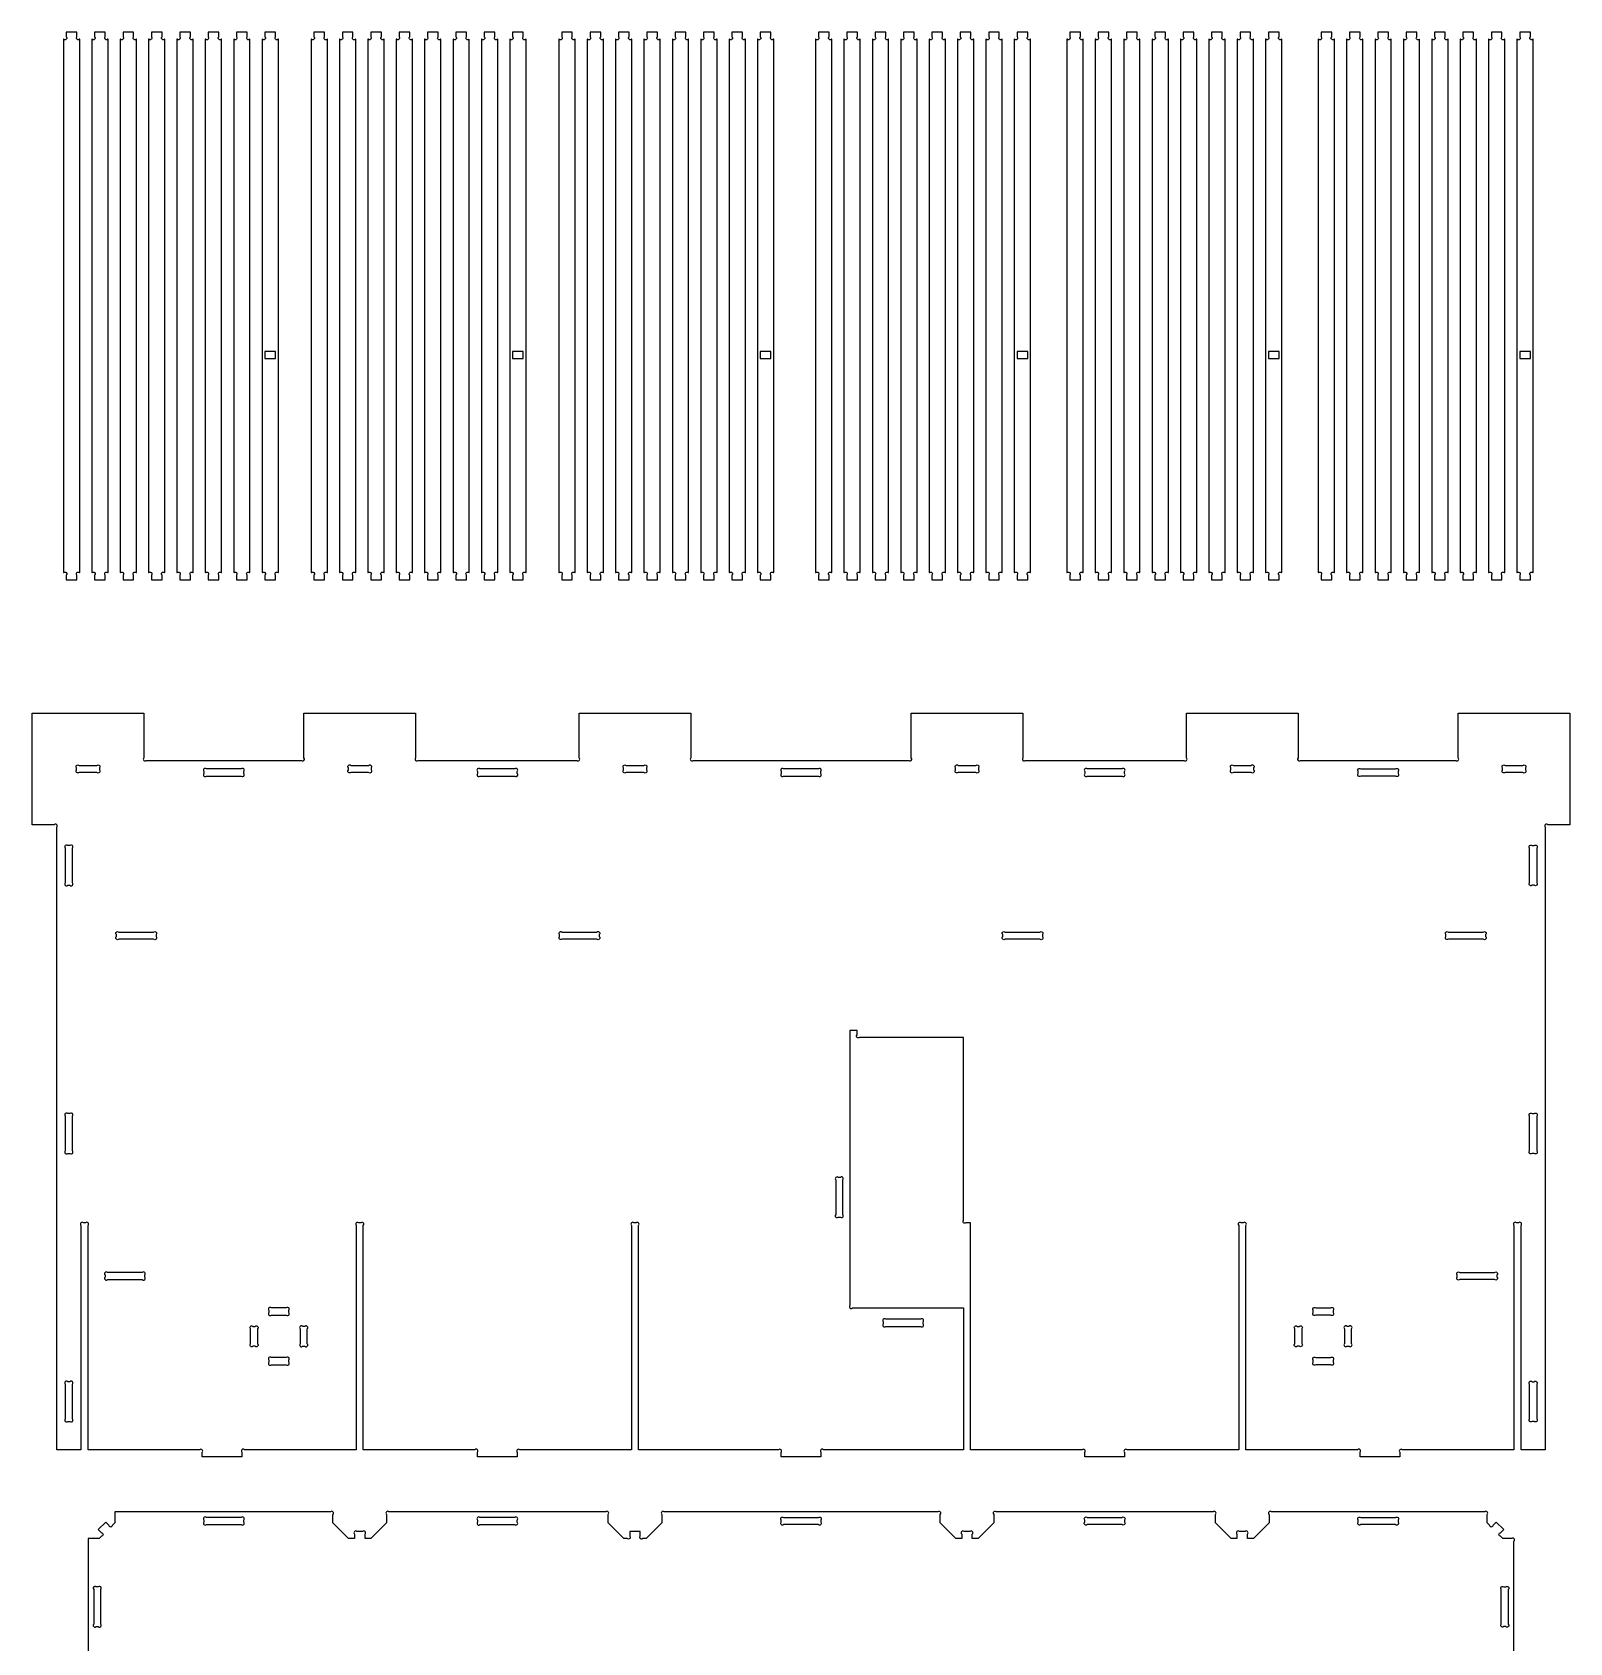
# Model space of a CAD drawing. Extents: x 8501 to 11256, y 293 to 1807.
# Drawn here: x 8529 to 9179, y 1120 to 1801 of the extents above; entities that cross this region are included whole.
import ezdxf

# ---------------------------------------------------------------- set-up
doc = ezdxf.new("R2010")
doc.units = 0
doc.header["$MEASUREMENT"] = 0
doc.layers.add('LAYER_1', color=18, linetype='CONTINUOUS')

msp = doc.modelspace()

# ---------------------------------------------------------------- linework, layer by layer
at = {"layer": 'LAYER_1'}
for points in [[(8541.8, 1572.4), (8541.94, 1572.4, -1), (8543, 1571.34), (8543, 1569.4), (8547.49, 1569.4), (8547.49, 1571.34, -1), (8548.55, 1572.4), (8548.69, 1572.4), (8548.69, 1798), (8548.55, 1798, -1), (8547.49, 1799.06), (8547.49, 1801), (8543, 1801), (8543, 1799.06, -1), (8541.94, 1798), (8541.8, 1798)], [(8553.8, 1572.4), (8553.94, 1572.4, -1), (8555, 1571.34), (8555, 1569.4), (8559.49, 1569.4), (8559.49, 1571.34, -1), (8560.55, 1572.4), (8560.69, 1572.4), (8560.69, 1798), (8560.55, 1798, -1), (8559.49, 1799.06), (8559.49, 1801), (8555, 1801), (8555, 1799.06, -1), (8553.94, 1798), (8553.8, 1798)], [(8565.8, 1572.4), (8565.94, 1572.4, -1), (8567, 1571.34), (8567, 1569.4), (8571.49, 1569.4), (8571.49, 1571.34, -1), (8572.55, 1572.4), (8572.69, 1572.4), (8572.69, 1798), (8572.55, 1798, -1), (8571.49, 1799.06), (8571.49, 1801), (8567, 1801), (8567, 1799.06, -1), (8565.94, 1798), (8565.8, 1798)], [(8577.8, 1572.4), (8577.94, 1572.4, -1), (8579, 1571.34), (8579, 1569.4), (8583.49, 1569.4), (8583.49, 1571.34, -1), (8584.55, 1572.4), (8584.69, 1572.4), (8584.69, 1798), (8584.55, 1798, -1), (8583.49, 1799.06), (8583.49, 1801), (8579, 1801), (8579, 1799.06, -1), (8577.94, 1798), (8577.8, 1798)], [(8589.8, 1572.4), (8589.94, 1572.4, -1), (8591, 1571.34), (8591, 1569.4), (8595.49, 1569.4), (8595.49, 1571.34, -1), (8596.55, 1572.4), (8596.69, 1572.4), (8596.69, 1798), (8596.55, 1798, -1), (8595.49, 1799.06), (8595.49, 1801), (8591, 1801), (8591, 1799.06, -1), (8589.94, 1798), (8589.8, 1798)], [(8601.8, 1572.4), (8601.94, 1572.4, -1), (8603, 1571.34), (8603, 1569.4), (8607.49, 1569.4), (8607.49, 1571.34, -1), (8608.55, 1572.4), (8608.69, 1572.4), (8608.69, 1798), (8608.55, 1798, -1), (8607.49, 1799.06), (8607.49, 1801), (8603, 1801), (8603, 1799.06, -1), (8601.94, 1798), (8601.8, 1798)], [(8613.8, 1572.4), (8613.94, 1572.4, -1), (8615, 1571.34), (8615, 1569.4), (8619.49, 1569.4), (8619.49, 1571.34, -1), (8620.55, 1572.4), (8620.69, 1572.4), (8620.69, 1798), (8620.55, 1798, -1), (8619.49, 1799.06), (8619.49, 1801), (8615, 1801), (8615, 1799.06, -1), (8613.94, 1798), (8613.8, 1798)], [(8625.8, 1572.4), (8625.94, 1572.4, -1), (8627, 1571.34), (8627, 1569.4), (8631.49, 1569.4), (8631.49, 1571.34, -1), (8632.55, 1572.4), (8632.69, 1572.4), (8632.69, 1798), (8632.55, 1798, -1), (8631.49, 1799.06), (8631.49, 1801), (8627, 1801), (8627, 1799.06, -1), (8625.94, 1798), (8625.8, 1798)], [(8646.55, 1572.4), (8646.69, 1572.4, -1), (8647.75, 1571.34), (8647.75, 1569.4), (8652.23, 1569.4), (8652.23, 1571.34, -1), (8653.3, 1572.4), (8653.43, 1572.4), (8653.43, 1798), (8653.3, 1798, -1), (8652.23, 1799.06), (8652.23, 1801), (8647.75, 1801), (8647.75, 1799.06, -1), (8646.69, 1798), (8646.55, 1798)], [(8658.55, 1572.4), (8658.69, 1572.4, -1), (8659.75, 1571.34), (8659.75, 1569.4), (8664.23, 1569.4), (8664.23, 1571.34, -1), (8665.3, 1572.4), (8665.43, 1572.4), (8665.43, 1798), (8665.3, 1798, -1), (8664.23, 1799.06), (8664.23, 1801), (8659.75, 1801), (8659.75, 1799.06, -1), (8658.69, 1798), (8658.55, 1798)], [(8670.55, 1572.4), (8670.69, 1572.4, -1), (8671.75, 1571.34), (8671.75, 1569.4), (8676.23, 1569.4), (8676.23, 1571.34, -1), (8677.3, 1572.4), (8677.43, 1572.4), (8677.43, 1798), (8677.3, 1798, -1), (8676.23, 1799.06), (8676.23, 1801), (8671.75, 1801), (8671.75, 1799.06, -1), (8670.69, 1798), (8670.55, 1798)], [(8682.55, 1572.4), (8682.69, 1572.4, -1), (8683.75, 1571.34), (8683.75, 1569.4), (8688.23, 1569.4), (8688.23, 1571.34, -1), (8689.3, 1572.4), (8689.43, 1572.4), (8689.43, 1798), (8689.3, 1798, -1), (8688.23, 1799.06), (8688.23, 1801), (8683.75, 1801), (8683.75, 1799.06, -1), (8682.69, 1798), (8682.55, 1798)], [(8694.55, 1572.4), (8694.69, 1572.4, -1), (8695.75, 1571.34), (8695.75, 1569.4), (8700.23, 1569.4), (8700.23, 1571.34, -1), (8701.3, 1572.4), (8701.43, 1572.4), (8701.43, 1798), (8701.3, 1798, -1), (8700.23, 1799.06), (8700.23, 1801), (8695.75, 1801), (8695.75, 1799.06, -1), (8694.69, 1798), (8694.55, 1798)], [(8706.55, 1572.4), (8706.69, 1572.4, -1), (8707.75, 1571.34), (8707.75, 1569.4), (8712.23, 1569.4), (8712.23, 1571.34, -1), (8713.3, 1572.4), (8713.43, 1572.4), (8713.43, 1798), (8713.3, 1798, -1), (8712.23, 1799.06), (8712.23, 1801), (8707.75, 1801), (8707.75, 1799.06, -1), (8706.69, 1798), (8706.55, 1798)], [(8718.55, 1572.4), (8718.69, 1572.4, -1), (8719.75, 1571.34), (8719.75, 1569.4), (8724.23, 1569.4), (8724.23, 1571.34, -1), (8725.3, 1572.4), (8725.43, 1572.4), (8725.43, 1798), (8725.3, 1798, -1), (8724.23, 1799.06), (8724.23, 1801), (8719.75, 1801), (8719.75, 1799.06, -1), (8718.69, 1798), (8718.55, 1798)], [(8730.55, 1572.4), (8730.69, 1572.4, -1), (8731.75, 1571.34), (8731.75, 1569.4), (8736.23, 1569.4), (8736.23, 1571.34, -1), (8737.3, 1572.4), (8737.43, 1572.4), (8737.43, 1798), (8737.3, 1798, -1), (8736.23, 1799.06), (8736.23, 1801), (8731.75, 1801), (8731.75, 1799.06, -1), (8730.69, 1798), (8730.55, 1798)], [(8751.29, 1572.4), (8751.43, 1572.4, -1), (8752.49, 1571.34), (8752.49, 1569.4), (8756.98, 1569.4), (8756.98, 1571.34, -1), (8758.04, 1572.4), (8758.18, 1572.4), (8758.18, 1798), (8758.04, 1798, -1), (8756.98, 1799.06), (8756.98, 1801), (8752.49, 1801), (8752.49, 1799.06, -1), (8751.43, 1798), (8751.29, 1798)], [(8763.29, 1572.4), (8763.43, 1572.4, -1), (8764.49, 1571.34), (8764.49, 1569.4), (8768.98, 1569.4), (8768.98, 1571.34, -1), (8770.04, 1572.4), (8770.18, 1572.4), (8770.18, 1798), (8770.04, 1798, -1), (8768.98, 1799.06), (8768.98, 1801), (8764.49, 1801), (8764.49, 1799.06, -1), (8763.43, 1798), (8763.29, 1798)], [(8775.29, 1572.4), (8775.43, 1572.4, -1), (8776.49, 1571.34), (8776.49, 1569.4), (8780.98, 1569.4), (8780.98, 1571.34, -1), (8782.04, 1572.4), (8782.18, 1572.4), (8782.18, 1798), (8782.04, 1798, -1), (8780.98, 1799.06), (8780.98, 1801), (8776.49, 1801), (8776.49, 1799.06, -1), (8775.43, 1798), (8775.29, 1798)], [(8787.29, 1572.4), (8787.43, 1572.4, -1), (8788.49, 1571.34), (8788.49, 1569.4), (8792.98, 1569.4), (8792.98, 1571.34, -1), (8794.04, 1572.4), (8794.18, 1572.4), (8794.18, 1798), (8794.04, 1798, -1), (8792.98, 1799.06), (8792.98, 1801), (8788.49, 1801), (8788.49, 1799.06, -1), (8787.43, 1798), (8787.29, 1798)], [(8799.29, 1572.4), (8799.43, 1572.4, -1), (8800.49, 1571.34), (8800.49, 1569.4), (8804.98, 1569.4), (8804.98, 1571.34, -1), (8806.04, 1572.4), (8806.18, 1572.4), (8806.18, 1798), (8806.04, 1798, -1), (8804.98, 1799.06), (8804.98, 1801), (8800.49, 1801), (8800.49, 1799.06, -1), (8799.43, 1798), (8799.29, 1798)], [(8811.29, 1572.4), (8811.43, 1572.4, -1), (8812.49, 1571.34), (8812.49, 1569.4), (8816.98, 1569.4), (8816.98, 1571.34, -1), (8818.04, 1572.4), (8818.18, 1572.4), (8818.18, 1798), (8818.04, 1798, -1), (8816.98, 1799.06), (8816.98, 1801), (8812.49, 1801), (8812.49, 1799.06, -1), (8811.43, 1798), (8811.29, 1798)], [(8823.29, 1572.4), (8823.43, 1572.4, -1), (8824.49, 1571.34), (8824.49, 1569.4), (8828.98, 1569.4), (8828.98, 1571.34, -1), (8830.04, 1572.4), (8830.18, 1572.4), (8830.18, 1798), (8830.04, 1798, -1), (8828.98, 1799.06), (8828.98, 1801), (8824.49, 1801), (8824.49, 1799.06, -1), (8823.43, 1798), (8823.29, 1798)], [(8835.29, 1572.4), (8835.43, 1572.4, -1), (8836.49, 1571.34), (8836.49, 1569.4), (8840.98, 1569.4), (8840.98, 1571.34, -1), (8842.04, 1572.4), (8842.18, 1572.4), (8842.18, 1798), (8842.04, 1798, -1), (8840.98, 1799.06), (8840.98, 1801), (8836.49, 1801), (8836.49, 1799.06, -1), (8835.43, 1798), (8835.29, 1798)], [(8859.86, 1572.4), (8860, 1572.4, -1), (8861.06, 1571.34), (8861.06, 1569.4), (8865.55, 1569.4), (8865.55, 1571.34, -1), (8866.61, 1572.4), (8866.75, 1572.4), (8866.75, 1798), (8866.61, 1798, -1), (8865.55, 1799.06), (8865.55, 1801), (8861.06, 1801), (8861.06, 1799.06, -1), (8860, 1798), (8859.86, 1798)], [(8871.86, 1572.4), (8872, 1572.4, -1), (8873.06, 1571.34), (8873.06, 1569.4), (8877.55, 1569.4), (8877.55, 1571.34, -1), (8878.61, 1572.4), (8878.75, 1572.4), (8878.75, 1798), (8878.61, 1798, -1), (8877.55, 1799.06), (8877.55, 1801), (8873.06, 1801), (8873.06, 1799.06, -1), (8872, 1798), (8871.86, 1798)], [(8883.86, 1572.4), (8884, 1572.4, -1), (8885.06, 1571.34), (8885.06, 1569.4), (8889.55, 1569.4), (8889.55, 1571.34, -1), (8890.61, 1572.4), (8890.75, 1572.4), (8890.75, 1798), (8890.61, 1798, -1), (8889.55, 1799.06), (8889.55, 1801), (8885.06, 1801), (8885.06, 1799.06, -1), (8884, 1798), (8883.86, 1798)], [(8895.86, 1572.4), (8896, 1572.4, -1), (8897.06, 1571.34), (8897.06, 1569.4), (8901.55, 1569.4), (8901.55, 1571.34, -1), (8902.61, 1572.4), (8902.75, 1572.4), (8902.75, 1798), (8902.61, 1798, -1), (8901.55, 1799.06), (8901.55, 1801), (8897.06, 1801), (8897.06, 1799.06, -1), (8896, 1798), (8895.86, 1798)], [(8907.86, 1572.4), (8908, 1572.4, -1), (8909.06, 1571.34), (8909.06, 1569.4), (8913.55, 1569.4), (8913.55, 1571.34, -1), (8914.61, 1572.4), (8914.75, 1572.4), (8914.75, 1798), (8914.61, 1798, -1), (8913.55, 1799.06), (8913.55, 1801), (8909.06, 1801), (8909.06, 1799.06, -1), (8908, 1798), (8907.86, 1798)], [(8919.86, 1572.4), (8920, 1572.4, -1), (8921.06, 1571.34), (8921.06, 1569.4), (8925.55, 1569.4), (8925.55, 1571.34, -1), (8926.61, 1572.4), (8926.75, 1572.4), (8926.75, 1798), (8926.61, 1798, -1), (8925.55, 1799.06), (8925.55, 1801), (8921.06, 1801), (8921.06, 1799.06, -1), (8920, 1798), (8919.86, 1798)], [(8931.86, 1572.4), (8932, 1572.4, -1), (8933.06, 1571.34), (8933.06, 1569.4), (8937.55, 1569.4), (8937.55, 1571.34, -1), (8938.61, 1572.4), (8938.75, 1572.4), (8938.75, 1798), (8938.61, 1798, -1), (8937.55, 1799.06), (8937.55, 1801), (8933.06, 1801), (8933.06, 1799.06, -1), (8932, 1798), (8931.86, 1798)], [(8943.86, 1572.4), (8944, 1572.4, -1), (8945.06, 1571.34), (8945.06, 1569.4), (8949.55, 1569.4), (8949.55, 1571.34, -1), (8950.61, 1572.4), (8950.75, 1572.4), (8950.75, 1798), (8950.61, 1798, -1), (8949.55, 1799.06), (8949.55, 1801), (8945.06, 1801), (8945.06, 1799.06, -1), (8944, 1798), (8943.86, 1798)], [(8966.14, 1572.4), (8966.28, 1572.4, -1), (8967.34, 1571.34), (8967.34, 1569.4), (8971.83, 1569.4), (8971.83, 1571.34, -1), (8972.89, 1572.4), (8973.03, 1572.4), (8973.03, 1798), (8972.89, 1798, -1), (8971.83, 1799.06), (8971.83, 1801), (8967.34, 1801), (8967.34, 1799.06, -1), (8966.28, 1798), (8966.14, 1798)], [(8978.14, 1572.4), (8978.28, 1572.4, -1), (8979.34, 1571.34), (8979.34, 1569.4), (8983.83, 1569.4), (8983.83, 1571.34, -1), (8984.89, 1572.4), (8985.03, 1572.4), (8985.03, 1798), (8984.89, 1798, -1), (8983.83, 1799.06), (8983.83, 1801), (8979.34, 1801), (8979.34, 1799.06, -1), (8978.28, 1798), (8978.14, 1798)], [(8990.14, 1572.4), (8990.28, 1572.4, -1), (8991.34, 1571.34), (8991.34, 1569.4), (8995.83, 1569.4), (8995.83, 1571.34, -1), (8996.89, 1572.4), (8997.03, 1572.4), (8997.03, 1798), (8996.89, 1798, -1), (8995.83, 1799.06), (8995.83, 1801), (8991.34, 1801), (8991.34, 1799.06, -1), (8990.28, 1798), (8990.14, 1798)], [(9002.14, 1572.4), (9002.28, 1572.4, -1), (9003.34, 1571.34), (9003.34, 1569.4), (9007.83, 1569.4), (9007.83, 1571.34, -1), (9008.89, 1572.4), (9009.03, 1572.4), (9009.03, 1798), (9008.89, 1798, -1), (9007.83, 1799.06), (9007.83, 1801), (9003.34, 1801), (9003.34, 1799.06, -1), (9002.28, 1798), (9002.14, 1798)], [(9014.14, 1572.4), (9014.28, 1572.4, -1), (9015.34, 1571.34), (9015.34, 1569.4), (9019.83, 1569.4), (9019.83, 1571.34, -1), (9020.89, 1572.4), (9021.03, 1572.4), (9021.03, 1798), (9020.89, 1798, -1), (9019.83, 1799.06), (9019.83, 1801), (9015.34, 1801), (9015.34, 1799.06, -1), (9014.28, 1798), (9014.14, 1798)], [(9026.14, 1572.4), (9026.28, 1572.4, -1), (9027.34, 1571.34), (9027.34, 1569.4), (9031.83, 1569.4), (9031.83, 1571.34, -1), (9032.89, 1572.4), (9033.03, 1572.4), (9033.03, 1798), (9032.89, 1798, -1), (9031.83, 1799.06), (9031.83, 1801), (9027.34, 1801), (9027.34, 1799.06, -1), (9026.28, 1798), (9026.14, 1798)], [(9038.14, 1572.4), (9038.28, 1572.4, -1), (9039.34, 1571.34), (9039.34, 1569.4), (9043.83, 1569.4), (9043.83, 1571.34, -1), (9044.89, 1572.4), (9045.03, 1572.4), (9045.03, 1798), (9044.89, 1798, -1), (9043.83, 1799.06), (9043.83, 1801), (9039.34, 1801), (9039.34, 1799.06, -1), (9038.28, 1798), (9038.14, 1798)], [(9050.14, 1572.4), (9050.28, 1572.4, -1), (9051.34, 1571.34), (9051.34, 1569.4), (9055.83, 1569.4), (9055.83, 1571.34, -1), (9056.89, 1572.4), (9057.03, 1572.4), (9057.03, 1798), (9056.89, 1798, -1), (9055.83, 1799.06), (9055.83, 1801), (9051.34, 1801), (9051.34, 1799.06, -1), (9050.28, 1798), (9050.14, 1798)], [(9072.42, 1572.4), (9072.56, 1572.4, -1), (9073.62, 1571.34), (9073.62, 1569.4), (9078.1, 1569.4), (9078.1, 1571.34, -1), (9079.17, 1572.4), (9079.3, 1572.4), (9079.3, 1798), (9079.17, 1798, -1), (9078.1, 1799.06), (9078.1, 1801), (9073.62, 1801), (9073.62, 1799.06, -1), (9072.56, 1798), (9072.42, 1798)], [(9084.42, 1572.4), (9084.56, 1572.4, -1), (9085.62, 1571.34), (9085.62, 1569.4), (9090.1, 1569.4), (9090.1, 1571.34, -1), (9091.17, 1572.4), (9091.3, 1572.4), (9091.3, 1798), (9091.17, 1798, -1), (9090.1, 1799.06), (9090.1, 1801), (9085.62, 1801), (9085.62, 1799.06, -1), (9084.56, 1798), (9084.42, 1798)], [(9096.42, 1572.4), (9096.56, 1572.4, -1), (9097.62, 1571.34), (9097.62, 1569.4), (9102.1, 1569.4), (9102.1, 1571.34, -1), (9103.17, 1572.4), (9103.3, 1572.4), (9103.3, 1798), (9103.17, 1798, -1), (9102.1, 1799.06), (9102.1, 1801), (9097.62, 1801), (9097.62, 1799.06, -1), (9096.56, 1798), (9096.42, 1798)], [(9108.42, 1572.4), (9108.56, 1572.4, -1), (9109.62, 1571.34), (9109.62, 1569.4), (9114.1, 1569.4), (9114.1, 1571.34, -1), (9115.17, 1572.4), (9115.3, 1572.4), (9115.3, 1798), (9115.17, 1798, -1), (9114.1, 1799.06), (9114.1, 1801), (9109.62, 1801), (9109.62, 1799.06, -1), (9108.56, 1798), (9108.42, 1798)], [(9120.42, 1572.4), (9120.56, 1572.4, -1), (9121.62, 1571.34), (9121.62, 1569.4), (9126.1, 1569.4), (9126.1, 1571.34, -1), (9127.17, 1572.4), (9127.3, 1572.4), (9127.3, 1798), (9127.17, 1798, -1), (9126.1, 1799.06), (9126.1, 1801), (9121.62, 1801), (9121.62, 1799.06, -1), (9120.56, 1798), (9120.42, 1798)], [(9132.42, 1572.4), (9132.56, 1572.4, -1), (9133.62, 1571.34), (9133.62, 1569.4), (9138.1, 1569.4), (9138.1, 1571.34, -1), (9139.17, 1572.4), (9139.3, 1572.4), (9139.3, 1798), (9139.17, 1798, -1), (9138.1, 1799.06), (9138.1, 1801), (9133.62, 1801), (9133.62, 1799.06, -1), (9132.56, 1798), (9132.42, 1798)], [(9144.42, 1572.4), (9144.56, 1572.4, -1), (9145.62, 1571.34), (9145.62, 1569.4), (9150.1, 1569.4), (9150.1, 1571.34, -1), (9151.17, 1572.4), (9151.3, 1572.4), (9151.3, 1798), (9151.17, 1798, -1), (9150.1, 1799.06), (9150.1, 1801), (9145.62, 1801), (9145.62, 1799.06, -1), (9144.56, 1798), (9144.42, 1798)], [(9156.42, 1572.4), (9156.56, 1572.4, -1), (9157.62, 1571.34), (9157.62, 1569.4), (9162.1, 1569.4), (9162.1, 1571.34, -1), (9163.17, 1572.4), (9163.3, 1572.4), (9163.3, 1798), (9163.17, 1798, -1), (9162.1, 1799.06), (9162.1, 1801), (9157.62, 1801), (9157.62, 1799.06, -1), (9156.56, 1798), (9156.42, 1798)], [(8925.39, 1297.36), (8923.45, 1297.36, -1), (8922.39, 1298.42), (8922.39, 1375.76), (8878.45, 1375.76, -1), (8877.39, 1376.82), (8877.39, 1378.76), (8874.39, 1378.76), (8874.39, 1262.42, 1), (8875.45, 1261.36), (8922.39, 1261.36), (8922.39, 1201.36), (8863.15, 1201.36, 1), (8862.09, 1200.3), (8862.09, 1198.36), (8845.29, 1198.36), (8845.29, 1200.3, 1), (8844.23, 1201.36), (8784.99, 1201.36), (8784.99, 1296.3, 1), (8783.93, 1297.36), (8783.05, 1297.36, 1), (8781.99, 1296.3), (8781.99, 1201.36), (8734.75, 1201.36, 1), (8733.69, 1200.3), (8733.69, 1198.36), (8716.89, 1198.36), (8716.89, 1200.3, 1), (8715.83, 1201.36), (8668.59, 1201.36), (8668.59, 1296.3, 1), (8667.53, 1297.36), (8666.65, 1297.36, 1), (8665.59, 1296.3), (8665.59, 1201.36), (8618.35, 1201.36, 1), (8617.29, 1200.3), (8617.29, 1198.36), (8600.49, 1198.36), (8600.49, 1200.3, 1), (8599.43, 1201.36), (8552.19, 1201.36), (8552.19, 1296.3, 1), (8551.13, 1297.36), (8550.25, 1297.36, 1), (8549.19, 1296.3), (8549.19, 1201.36), (8538.99, 1201.36), (8538.99, 1464.71, 1), (8537.93, 1465.77), (8528.6, 1465.77), (8528.6, 1512.95), (8575.78, 1512.95), (8575.78, 1494.02, 1), (8576.84, 1492.96), (8642.44, 1492.96, 1), (8643.5, 1494.02), (8643.5, 1512.95), (8690.68, 1512.95), (8690.68, 1494.02, 1), (8691.74, 1492.96), (8758.84, 1492.96, 1), (8759.9, 1494.02), (8759.9, 1512.95), (8807.08, 1512.95), (8807.08, 1494.02, 1), (8808.14, 1492.96), (8899.24, 1492.96, 1), (8900.3, 1494.02), (8900.3, 1512.95), (8947.48, 1512.95), (8947.48, 1494.02, 1), (8948.54, 1492.96), (9015.64, 1492.96, 1), (9016.7, 1494.02), (9016.7, 1512.95), (9063.88, 1512.95), (9063.88, 1494.02, 1), (9064.94, 1492.96), (9130.54, 1492.96, 1), (9131.6, 1494.02), (9131.6, 1512.95), (9178.78, 1512.95), (9178.78, 1465.77), (9169.45, 1465.77, 1), (9168.39, 1464.71), (9168.39, 1201.36), (9158.19, 1201.36), (9158.19, 1296.3, 1), (9157.13, 1297.36), (9156.25, 1297.36, 1), (9155.19, 1296.3), (9155.19, 1201.36), (9107.95, 1201.36, 1), (9106.89, 1200.3), (9106.89, 1198.36), (9090.09, 1198.36), (9090.09, 1200.3, 1), (9089.03, 1201.36), (9041.79, 1201.36), (9041.79, 1296.3, 1), (9040.73, 1297.36), (9039.85, 1297.36, 1), (9038.79, 1296.3), (9038.79, 1201.36), (8991.55, 1201.36, 1), (8990.49, 1200.3), (8990.49, 1198.36), (8973.69, 1198.36), (8973.69, 1200.3, 1), (8972.63, 1201.36), (8925.39, 1201.36)], [(8555.93, 1487.86), (8548.45, 1487.86, -1), (8547.39, 1488.92), (8547.39, 1489.8, -1), (8548.45, 1490.86), (8555.93, 1490.86, -1), (8556.99, 1489.8), (8556.99, 1488.92, -1)], [(8616.98, 1489.36), (8602.3, 1489.36, 1), (8601.24, 1488.3), (8601.24, 1487.42, 1), (8602.3, 1486.36), (8616.98, 1486.36, 1), (8618.04, 1487.42), (8618.04, 1488.3, 1)], [(8670.83, 1487.86), (8663.35, 1487.86, -1), (8662.29, 1488.92), (8662.29, 1489.8, -1), (8663.35, 1490.86), (8670.83, 1490.86, -1), (8671.89, 1489.8), (8671.89, 1488.92, -1)], [(8732.63, 1489.36), (8717.95, 1489.36, 1), (8716.89, 1488.3), (8716.89, 1487.42, 1), (8717.95, 1486.36), (8732.63, 1486.36, 1), (8733.69, 1487.42), (8733.69, 1488.3, 1)], [(8788.29, 1489.8), (8788.29, 1488.92, -1), (8787.23, 1487.86), (8779.75, 1487.86, -1), (8778.69, 1488.92), (8778.69, 1489.8, -1), (8779.75, 1490.86), (8787.23, 1490.86, -1)], [(8861.03, 1489.36), (8846.35, 1489.36, 1), (8845.29, 1488.3), (8845.29, 1487.42, 1), (8846.35, 1486.36), (8861.03, 1486.36, 1), (8862.09, 1487.42), (8862.09, 1488.3, 1)], [(8927.63, 1487.86), (8920.15, 1487.86, -1), (8919.09, 1488.92), (8919.09, 1489.8, -1), (8920.15, 1490.86), (8927.63, 1490.86, -1), (8928.69, 1489.8), (8928.69, 1488.92, -1)], [(8989.43, 1489.36), (8974.75, 1489.36, 1), (8973.69, 1488.3), (8973.69, 1487.42, 1), (8974.75, 1486.36), (8989.43, 1486.36, 1), (8990.49, 1487.42), (8990.49, 1488.3, 1)], [(9036.55, 1490.86), (9044.03, 1490.86, -1), (9045.09, 1489.8), (9045.09, 1488.92, -1), (9044.03, 1487.86), (9036.55, 1487.86, -1), (9035.49, 1488.92), (9035.49, 1489.8, -1)], [(9090.4, 1489.36), (9105.08, 1489.36, -1), (9106.14, 1488.3), (9106.14, 1487.42, -1), (9105.08, 1486.36), (9090.4, 1486.36, -1), (9089.34, 1487.42), (9089.34, 1488.3, -1)], [(9151.45, 1490.86), (9158.93, 1490.86, -1), (9159.99, 1489.8), (9159.99, 1488.92, -1), (9158.93, 1487.86), (9151.45, 1487.86, -1), (9150.39, 1488.92), (9150.39, 1489.8, -1)], [(8542.59, 1455.9), (8542.59, 1441.22, 1), (8543.65, 1440.16), (8544.53, 1440.16, 1), (8545.59, 1441.22), (8545.59, 1455.9, 1), (8544.53, 1456.96), (8543.65, 1456.96, 1)], [(9164.79, 1455.9), (9164.79, 1441.22, -1), (9163.73, 1440.16), (9162.85, 1440.16, -1), (9161.79, 1441.22), (9161.79, 1455.9, -1), (9162.85, 1456.96), (9163.73, 1456.96, -1)], [(8565.25, 1420.36), (8579.93, 1420.36, -1), (8580.99, 1419.3), (8580.99, 1418.42, -1), (8579.93, 1417.36), (8565.25, 1417.36, -1), (8564.19, 1418.42), (8564.19, 1419.3, -1)], [(8767.33, 1417.36), (8752.65, 1417.36, -1), (8751.59, 1418.42), (8751.59, 1419.3, -1), (8752.65, 1420.36), (8767.33, 1420.36, -1), (8768.39, 1419.3), (8768.39, 1418.42, -1)], [(8954.73, 1417.36), (8940.05, 1417.36, -1), (8938.99, 1418.42), (8938.99, 1419.3, -1), (8940.05, 1420.36), (8954.73, 1420.36, -1), (8955.79, 1419.3), (8955.79, 1418.42, -1)], [(9127.45, 1420.36), (9142.13, 1420.36, -1), (9143.19, 1419.3), (9143.19, 1418.42, -1), (9142.13, 1417.36), (9127.45, 1417.36, -1), (9126.39, 1418.42), (9126.39, 1419.3, -1)], [(8542.59, 1342.5), (8542.59, 1327.82, 1), (8543.65, 1326.76), (8544.53, 1326.76, 1), (8545.59, 1327.82), (8545.59, 1342.5, 1), (8544.53, 1343.56), (8543.65, 1343.56, 1)], [(9164.79, 1342.5), (9164.79, 1327.82, -1), (9163.73, 1326.76), (9162.85, 1326.76, -1), (9161.79, 1327.82), (9161.79, 1342.5, -1), (9162.85, 1343.56), (9163.73, 1343.56, -1)], [(8868.39, 1315.5), (8868.39, 1300.82, 1), (8869.45, 1299.76), (8870.33, 1299.76, 1), (8871.39, 1300.82), (8871.39, 1315.5, 1), (8870.33, 1316.56), (8869.45, 1316.56, 1)], [(8560.45, 1273.36), (8575.13, 1273.36, 1), (8576.19, 1274.42), (8576.19, 1275.3, 1), (8575.13, 1276.36), (8560.45, 1276.36, 1), (8559.39, 1275.3), (8559.39, 1274.42, 1)], [(9132.25, 1276.36), (9146.93, 1276.36, -1), (9147.99, 1275.3), (9147.99, 1274.42, -1), (9146.93, 1273.36), (9132.25, 1273.36, -1), (9131.19, 1274.42), (9131.19, 1275.3, -1)], [(8629.75, 1258.36), (8636.03, 1258.36, 1), (8637.09, 1259.42), (8637.09, 1260.3, 1), (8636.03, 1261.36), (8629.75, 1261.36, 1), (8628.69, 1260.3), (8628.69, 1259.42, 1)], [(9071.35, 1261.36), (9077.63, 1261.36, -1), (9078.69, 1260.3), (9078.69, 1259.42, -1), (9077.63, 1258.36), (9071.35, 1258.36, -1), (9070.29, 1259.42), (9070.29, 1260.3, -1)], [(8623.89, 1252.5), (8623.89, 1246.22, -1), (8622.83, 1245.16), (8621.95, 1245.16, -1), (8620.89, 1246.22), (8620.89, 1252.5, -1), (8621.95, 1253.56), (8622.83, 1253.56, -1)], [(8641.89, 1252.5), (8641.89, 1246.22, 1), (8642.95, 1245.16), (8643.83, 1245.16, 1), (8644.89, 1246.22), (8644.89, 1252.5, 1), (8643.83, 1253.56), (8642.95, 1253.56, 1)], [(8889.55, 1253.56), (8904.23, 1253.56, 1), (8905.29, 1254.62), (8905.29, 1255.5, 1), (8904.23, 1256.56), (8889.55, 1256.56, 1), (8888.49, 1255.5), (8888.49, 1254.62, 1)], [(9065.49, 1252.5), (9065.49, 1246.22, -1), (9064.43, 1245.16), (9063.55, 1245.16, -1), (9062.49, 1246.22), (9062.49, 1252.5, -1), (9063.55, 1253.56), (9064.43, 1253.56, -1)], [(9083.49, 1252.5), (9083.49, 1246.22, 1), (9084.55, 1245.16), (9085.43, 1245.16, 1), (9086.49, 1246.22), (9086.49, 1252.5, 1), (9085.43, 1253.56), (9084.55, 1253.56, 1)], [(8629.75, 1237.36), (8636.03, 1237.36, 1), (8637.09, 1238.42), (8637.09, 1239.3, 1), (8636.03, 1240.36), (8629.75, 1240.36, 1), (8628.69, 1239.3), (8628.69, 1238.42, 1)], [(9077.63, 1237.36), (9071.35, 1237.36, -1), (9070.29, 1238.42), (9070.29, 1239.3, -1), (9071.35, 1240.36), (9077.63, 1240.36, -1), (9078.69, 1239.3), (9078.69, 1238.42, -1)], [(8542.59, 1229.1), (8542.59, 1214.42, 1), (8543.65, 1213.36), (8544.53, 1213.36, 1), (8545.59, 1214.42), (8545.59, 1229.1, 1), (8544.53, 1230.16), (8543.65, 1230.16, 1)], [(9164.79, 1229.1), (9164.79, 1214.42, -1), (9163.73, 1213.36), (9162.85, 1213.36, -1), (9161.79, 1214.42), (9161.79, 1229.1, -1), (9162.85, 1230.16), (9163.73, 1230.16, -1)], [(8602.3, 1169.71), (8616.98, 1169.71, 1), (8618.04, 1170.77), (8618.04, 1171.65, 1), (8616.98, 1172.71), (8602.3, 1172.71, 1), (8601.24, 1171.65), (8601.24, 1170.77, 1)], [(8717.95, 1169.71), (8732.63, 1169.71, 1), (8733.69, 1170.77), (8733.69, 1171.65, 1), (8732.63, 1172.71), (8717.95, 1172.71, 1), (8716.89, 1171.65), (8716.89, 1170.77, 1)], [(8846.35, 1172.71), (8861.03, 1172.71, -1), (8862.09, 1171.65), (8862.09, 1170.77, -1), (8861.03, 1169.71), (8846.35, 1169.71, -1), (8845.29, 1170.77), (8845.29, 1171.65, -1)], [(8974.75, 1172.71), (8989.43, 1172.71, -1), (8990.49, 1171.65), (8990.49, 1170.77, -1), (8989.43, 1169.71), (8974.75, 1169.71, -1), (8973.69, 1170.77), (8973.69, 1171.65, -1)], [(9090.4, 1172.71), (9105.08, 1172.71, -1), (9106.14, 1171.65), (9106.14, 1170.77, -1), (9105.08, 1169.71), (9090.4, 1169.71, -1), (9089.34, 1170.77), (9089.34, 1171.65, -1)], [(8554.59, 1142.29), (8554.59, 1127.61, 1), (8555.65, 1126.55), (8556.53, 1126.55, 1), (8557.59, 1127.61), (8557.59, 1142.29, 1), (8556.53, 1143.35), (8555.65, 1143.35, 1)], [(9151.73, 1126.55), (9150.85, 1126.55, -1), (9149.79, 1127.61), (9149.79, 1142.29, -1), (9150.85, 1143.35), (9151.73, 1143.35, -1), (9152.79, 1142.29), (9152.79, 1127.61, -1)]]:
    msp.add_lwpolyline(points, format="xyb", close=True, dxfattribs=at)
for points in [[(8631.49, 1665.96), (8627, 1665.96), (8627, 1662.96), (8631.49, 1662.96)], [(8736.23, 1665.96), (8731.75, 1665.96), (8731.75, 1662.96), (8736.23, 1662.96)], [(8840.98, 1665.96), (8836.49, 1665.96), (8836.49, 1662.96), (8840.98, 1662.96)], [(8949.55, 1665.96), (8945.06, 1665.96), (8945.06, 1662.96), (8949.55, 1662.96)], [(9055.83, 1665.96), (9051.34, 1665.96), (9051.34, 1662.96), (9055.83, 1662.96)], [(9162.1, 1665.96), (9157.62, 1665.96), (9157.62, 1662.96), (9162.1, 1662.96)]]:
    msp.add_lwpolyline(points, close=True, dxfattribs=at)
msp.add_lwpolyline([(9155.19, 1080.17), (9155.19, 1162.73, 1), (9154.13, 1163.79), (9150.5, 1163.79), (9149.53, 1164.77, -1), (9149.53, 1166.27), (9150.9, 1167.64), (9147.72, 1170.81), (9146.35, 1169.44, -1), (9144.85, 1169.44), (9143.87, 1170.42), (9143.87, 1174.05, 1), (9142.81, 1175.11), (9052.66, 1175.11, 1), (9051.6, 1174.05), (9051.6, 1170.42), (9044.98, 1163.79), (9042.53, 1163.79), (9042.53, 1165.73, 1), (9041.47, 1166.79), (9039.11, 1166.79, 1), (9038.05, 1165.73), (9038.05, 1163.79), (9035.6, 1163.79), (9028.97, 1170.42), (9028.97, 1174.05, 1), (9027.91, 1175.11), (8936.26, 1175.11, 1), (8935.2, 1174.05), (8935.2, 1170.42), (8928.58, 1163.79), (8926.13, 1163.79), (8926.13, 1165.73, 1), (8925.07, 1166.79), (8922.71, 1166.79, 1), (8921.65, 1165.73), (8921.65, 1163.79), (8919.2, 1163.79), (8912.57, 1170.42), (8912.57, 1174.05, 1), (8911.51, 1175.11), (8795.86, 1175.11, 1), (8794.8, 1174.05), (8794.8, 1170.42), (8788.18, 1163.79), (8786.79, 1163.79, -1), (8785.73, 1164.85), (8785.73, 1166.79), (8781.25, 1166.79), (8781.25, 1164.85, -1), (8780.18, 1163.79), (8778.8, 1163.79), (8772.17, 1170.42), (8772.17, 1174.05, 1), (8771.11, 1175.11), (8679.46, 1175.11, 1), (8678.4, 1174.05), (8678.4, 1170.42), (8671.78, 1163.79), (8669.33, 1163.79), (8669.33, 1165.73, 1), (8668.27, 1166.79), (8665.91, 1166.79, 1), (8664.85, 1165.73), (8664.85, 1163.79), (8662.4, 1163.79), (8655.77, 1170.42), (8655.77, 1174.05, 1), (8654.71, 1175.11), (8563.5, 1175.11), (8563.5, 1170.42), (8562.53, 1169.44, -1), (8561.03, 1169.44), (8559.66, 1170.81), (8556.48, 1167.64), (8557.85, 1166.27, -1), (8557.85, 1164.77), (8556.88, 1163.79), (8552.19, 1163.79), (8552.19, 1080.17, -1)], format="xyb", dxfattribs=at)

doc.saveas('drawing.dxf')
